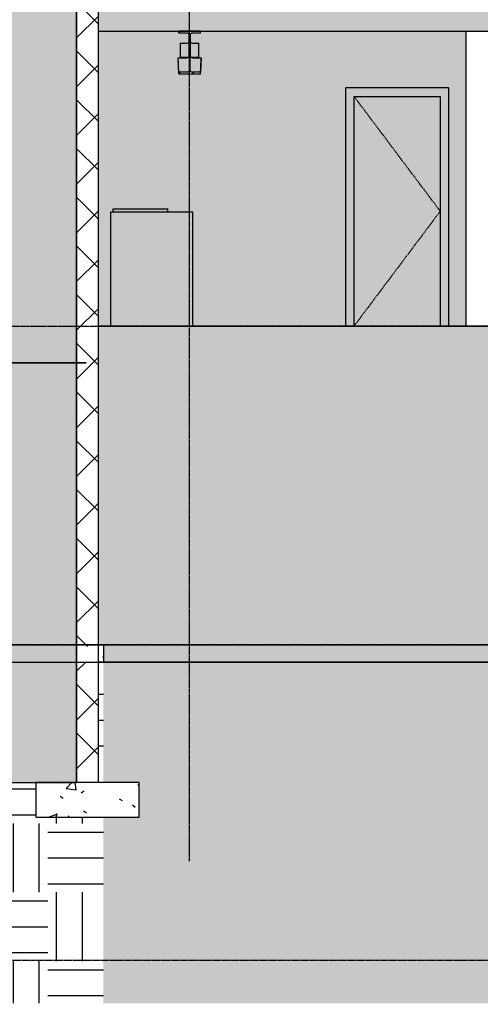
# Model space of a CAD drawing. Header units: inches. Extents: x 1352 to 6578, y -201 to 490.
# Drawn here: x 1558.1 to 1718.4, y -124.9 to 217.8 of the extents above; entities that cross this region are included whole.
import ezdxf

# ---------------------------------------------------------------- set-up
doc = ezdxf.new("R2010")
doc.units = ezdxf.units.IN
doc.header["$MEASUREMENT"] = 0
for name, pattern in [('Aligning Line 1_8_', [0.25, 0.125, -0.125]), ('Dash 1_16_', [0.125, 0.0625, -0.0625]), ('Grid Line 1_2_', [0.875, 0.5, -0.125, 0.125, -0.125])]:
    doc.linetypes.add(name, pattern=pattern)
for name, color, linetype, lineweight in [('A-ANNO-DIMS', 211, 'Continuous', 9), ('A-ANNO-DIMS-96', 211, 'Continuous', 9), ('A-DOOR', 31, 'Continuous', 13), ('A-DOOR-FRAM', 31, 'Continuous', 13), ('A-FLOR-LEVL', 51, 'Continuous', 9), ('A-ROOF', 132, 'Continuous', 13), ('A-ROOF-PATT', 132, 'Continuous', 9), ('A-WALL', 113, 'Continuous', 13), ('A-WALL-PATT', 111, 'Continuous', 13), ('C-BLDG-PADS', 91, 'Continuous', 13), ('C-TOPO', 7, 'Continuous', 9), ('G-ANNO-SYMB', 111, 'Aligning Line 1_8_', 9), ('I-WALL', 2, 'Continuous', 13), ('M-EQPM', 50, 'Continuous', 9), ('S-BEAM', 12, 'Continuous', 13), ('S-FNDN', 32, 'Continuous', 13), ('S-GRID', 1, 'Continuous', 9)]:
    doc.layers.add(name, color=color, linetype=linetype, lineweight=lineweight)
doc.styles.add('Century Gothic_1', font='ufonts.com_century-gothic.ttf', dxfattribs={"height": 9})
doc.dimstyles.new('OD__1_16__Tol__', dxfattribs={"dimscale": 12, "dimtxt": 9.397514, "dimasz": 1, "dimexe": 0.75, "dimexo": 0.5, "dimgap": 0.75, "dimtad": 1, "dimdec": 4, "dimrnd": 0.0625, "dimzin": 3, "dimdsep": 46, "dimlunit": 4, "dimtxsty": 'Century Gothic_1', "dimblk1": 'OBLIQUE', "dimblk2": 'OBLIQUE', "dimsah": 1, "dimcen": 0.09, "dimdle": 0.75, "dimazin": 0, "dimtfac": 1, "dimtdec": 4, "dimtix": 1, "dimtmove": 0, "dimatfit": 3, "dimfxl": 1, "dimtvp": 1, "dimtfill": 1, "dimfrac": 2, "dimtolj": 1, "dimtzin": 0, "dimarcsym": 2})
pattern_1 = [(50, (2839.867, 132.76), (27.5427, -2.40992), [2.88, -31.68]), (355, (2839.867, 132.76), (-5.32784, 28.88427), [2.304, -25.344]), (100.451, (2842.163, 132.558), (22.2153, 26.47393), [2.448, -26.924]), (46.184, (2839.867, 140.44), (40.9819, -6.3564), [4.32, -47.52]), (96.636, (2843.283, 139.91), (35.8907, 37.4062), [3.671, -40.386]), (351.184, (2839.867, 140.44), (35.891, 37.4062), [3.456, -38.016]), (21, (2843.707, 138.52), (22.92104, -15.46073), [2.88, -31.68]), (326, (2843.707, 138.52), (9.34353, 27.84574), [2.304, -25.344]), (71.451, (2845.617, 137.23), (32.26477, 12.3844), [2.448, -26.924]), (37.5, (2839.867, 132.759), (0.466855, 12.78271), [1.267, -23.77, 1.267, -24.461, -25.44]), (37.5, (2839.867, 132.759), (0.466855, 12.78271), [-50.765, 1.267, -24.173]), (7.5, (2839.867, 132.759), (10.10159, 15.14509), [1.267, -13.402, 1.267, -23.194, -9.696]), (7.5, (2839.867, 132.759), (10.10159, 15.14509), [-39.13, 1.267, -8.429]), (327.5, (2831.304, 132.759), (20.49916, -0.86578), [1.267, -8.333, 1.267, -28.685, -39.744]), (327.5, (2831.304, 132.759), (20.49916, -0.86578), [-39.552, 1.267, -38.477]), (317.5, (2827.464, 132.759), (22.39478, 3.8443), [1.267, -11.213, 1.267, -18.624, -28.224]), (317.5, (2827.464, 132.759), (22.39478, 3.8443), [-32.371, 1.267, -26.957])]
pattern_2 = [(0, (2839.867, 132.76), (24, 24), [24, -24]), (0, (2839.867, 141.76), (24, 24), [24, -24]), (0, (2839.867, 150.76), (24, 24), [24, -24]), (90, (2842.867, 153.76), (-24, 24), [24, -24]), (90, (2851.867, 153.76), (-24, 24), [24, -24]), (90, (2860.867, 153.76), (-24, 24), [24, -24])]

# ---------------------------------------------------------------- blocks, each defined once
blk = doc.blocks.new('Single-Flush - 30_ x 80_-1225038-BUILDING SECTION - EAST_WEST - LOOKING SOUTH')
at = {"layer": 'A-DOOR', "lineweight": 9}
blk.add_hatch(color=254, dxfattribs=at).paths.add_polyline_path([(1704.45, 111), (1704.45, 191), (1674.45, 191), (1674.45, 111), (1699.34, 111)], flags=0)
at = {"layer": 'A-DOOR-FRAM', "lineweight": 9}
blk.add_hatch(color=254, dxfattribs=at).paths.add_polyline_path([(1707.45, 111), (1707.45, 194), (1671.45, 194), (1671.45, 111), (1674.45, 111), (1674.45, 191), (1704.45, 191), (1704.45, 111)], flags=0)
at = {"layer": 'A-DOOR', "color": 8, "linetype": 'Dash 1_16_', "lineweight": 9}
for p in [(1674.45, 191), (1674.45, 111)]:
    blk.add_line(p, (1704.45, 151), dxfattribs=at)
at = {"layer": 'A-DOOR-FRAM', "color": 8, "lineweight": 9}
for p, q in [((1671.45, 194), (1671.45, 111)), ((1707.45, 194), (1671.45, 194)), ((1707.45, 111), (1707.45, 194)), ((1674.45, 111), (1674.45, 191)), ((1674.45, 191), (1704.45, 191)), ((1704.45, 191), (1704.45, 111))]:
    blk.add_line(p, q, dxfattribs=at)
blk = doc.blocks.new('Walls 1 - Walls 1-1277454-BUILDING SECTION - EAST_WEST - LOOKING SOUTH')
at = {"layer": 'A-ROOF', "lineweight": 9}
blk.add_hatch(color=161, dxfattribs=at).paths.add_polyline_path([(1577.83, -48), (1577.83, 264), (1448.5, 264), (1448.5, -48)], flags=0)
for p, q in [((1577.83, -48), (1577.83, 264)), ((1448.5, -48), (1577.83, -48))]:
    blk.add_line(p, q, dxfattribs=at)
blk = doc.blocks.new('Gas Fired Furnace - Direct Vent - 38000 BTUH-1351617-BUILDING SECTION - EAST_WEST - LOOKING SOUTH')
at = {"layer": 'M-EQPM'}
for points in [[(1615.73, 111), (1618.31, 111), (1618.31, 150.87), (1589.81, 150.87), (1589.81, 111)], [(1609.63, 150.87), (1609.63, 151.87), (1590.63, 151.87), (1590.63, 150.87)]]:
    blk.add_hatch(color=8, dxfattribs=at).paths.add_polyline_path(points, flags=0)
at = {"layer": 'M-EQPM', "color": 8}
for p, q in [((1589.81, 150.87), (1618.31, 150.87)), ((1589.81, 111), (1589.81, 150.87)), ((1590.63, 151.87), (1609.63, 151.87)), ((1590.63, 150.87), (1590.63, 151.87)), ((1609.63, 150.87), (1609.63, 151.87)), ((1618.31, 111), (1618.31, 150.87))]:
    blk.add_line(p, q, dxfattribs=at)
blk = doc.blocks.new('W-Wide Flange - GIRDER - T_B_D_ - 2-V11-BUILDING SECTION - EAST_WEST - LOOKING SOUTH')
at = {"layer": 'S-BEAM', "lineweight": 9}
for points in [[(1616.24, 204.59), (1616.24, 209.62), (1613.96, 209.62), (1613.96, 204.59), (1615.73, 204.59)], [(1616.24, 204.59), (1616.44, 204.62), (1616.73, 204.77), (1616.87, 204.92), (1616.93, 204.99), (1617.01, 205.19), (1617.04, 205.39), (1617.01, 210.21), (1616.84, 209.9), (1616.8, 209.85), (1616.64, 209.72), (1616.44, 209.64), (1616.24, 209.62), (1616.24, 204.62)], [(1618.17, 204.59), (1618.17, 209.62), (1617.96, 209.64), (1617.77, 209.72), (1617.56, 209.9), (1617.48, 210.02), (1617.4, 210.21), (1617.37, 210.42), (1617.4, 205.19), (1617.54, 204.92), (1617.68, 204.77), (1617.77, 204.7), (1618.11, 204.6)], [(1618.34, 204.59), (1620.45, 204.59), (1620.45, 209.62), (1618.17, 209.62), (1618.17, 204.59)]]:
    blk.add_hatch(color=254, dxfattribs=at).paths.add_polyline_path(points, flags=0)
h = blk.add_hatch(color=254, dxfattribs=at)
h.paths.add_polyline_path([(1617.03, 204.02), (1617.04, 204.02), (1617.01, 205.19), (1616.87, 204.92), (1616.72, 204.76), (1616.49, 204.64), (1616.29, 204.6), (1616.24, 204.59), (1613.96, 204.59), (1613.96, 204.54), (1616.44, 204.56), (1616.73, 204.71), (1616.88, 204.87), (1616.96, 205.01), (1616.99, 204.99), (1616.91, 204.77), (1616.92, 204.69), (1616.96, 204.65), (1616.92, 204.48), (1616.94, 204.41), (1616.92, 204.24), (1616.96, 204.22), (1616.99, 204.18), (1617.01, 204.02)], flags=0)
h.paths.add_polyline_path([(1617.5, 204.29), (1617.43, 204.3), (1617.47, 204.36), (1617.49, 204.31)], flags=0)
h.paths.add_polyline_path([(1617.37, 204.02), (1617.44, 204.03), (1617.47, 204.02), (1617.49, 204.02), (1617.5, 204.16), (1617.5, 204.26), (1617.48, 204.68), (1617.5, 204.67), (1617.53, 204.7), (1617.4, 205.09), (1617.46, 204.99), (1617.56, 204.82), (1617.72, 204.68), (1617.89, 204.59), (1618.11, 204.54), (1618.41, 204.54), (1620.45, 204.54), (1620.45, 204.59), (1617.96, 204.62), (1617.68, 204.77), (1617.52, 204.94), (1617.42, 205.13), (1617.4, 205.19), (1617.37, 205.18), (1617.37, 204.02)], flags=0)
at = {"layer": 'S-BEAM', "color": 8, "lineweight": 9}
for p, q in [((1617.04, 212.63), (1617.04, 205.39)), ((1617.37, 205.39), (1617.37, 212.63)), ((1613.96, 209.62), (1616.24, 209.62)), ((1613.96, 209.62), (1613.96, 204.59)), ((1618.17, 209.62), (1620.45, 209.62)), ((1620.45, 204.59), (1620.45, 209.62)), ((1616.24, 204.59), (1613.96, 204.59)), ((1613.96, 204.59), (1613.96, 204.54)), ((1616.96, 204.02), (1617.03, 204.02)), ((1617.37, 204.02), (1617.44, 204.02)), ((1620.45, 204.59), (1618.17, 204.59)), ((1620.45, 204.54), (1620.45, 204.59))]:
    blk.add_line(p, q, dxfattribs=at)
for centre, start_param, end_param in [((1616.24, 210.42), 4.712389, 6.283185), ((1618.17, 210.42), 3.141593, 4.712389), ((1616.24, 205.39), 4.712389, 6.283185), ((1618.17, 205.39), 3.141593, 4.712389)]:
    blk.add_ellipse(centre, major_axis=(0.8, 0), ratio=0.999783, start_param=start_param, end_param=end_param, dxfattribs=at)
blk = doc.blocks.new('DIMBLOCK1-BUILDING SECTION - EAST_WEST - LOOKING SOUTH')
at = {"layer": 'A-ANNO-DIMS-96'}
for p, q in [((1534.83, -9), (1534.83, 107.25)), ((1581.2, 98.25), (1525.83, 98.25)), ((1534.83, 98.25), (1581.2, 98.25)), ((1532.35, 0), (1543.83, 0)), ((1534.83, 0), (1532.35, 0))]:
    blk.add_line(p, q, dxfattribs=at)
at = {"layer": 'A-ANNO-DIMS-96', "lineweight": 50}
for p, q in [((1534.83, 98.25), (1528.83, 104.25)), ((1534.83, 98.25), (1540.83, 92.25)), ((1534.83, 0), (1528.83, 6)), ((1534.83, 0), (1540.83, -6))]:
    blk.add_line(p, q, dxfattribs=at)
at = {"layer": 'A-ANNO-DIMS-96', "color": 0, "insert": (1514.3, 21.9), "char_height": 9, "width": 65.3351, "attachment_point": 1, "rotation": 90, "line_spacing_factor": 0.984502, "style": 'Century Gothic_1', "bg_fill": 3, "box_fill_scale": 1.25, "bg_fill_color": 256, "bg_fill_true_color": 13158600, "bg_fill_transparency": 0}
blk.add_mtext('8\' - 2 1/4"', dxfattribs=at)
blk = doc.blocks.new('_Oblique')
at = {"color": 0, "linetype": 'ByBlock', "lineweight": -2}
blk.add_line((-0.5, -0.5), (0.5, 0.5), dxfattribs=at)

msp = doc.modelspace()

# ---------------------------------------------------------------- hatches: boundary and pattern name
at = {"layer": 'A-ROOF-PATT'}
h = msp.add_hatch(dxfattribs=at)
h.set_pattern_fill('FP_5', color=8, style=0, pattern_type=2)
h.set_pattern_definition([(161.57, (2840.347, 133.239), (-3.8399538, -1.54e-05), [0, -27.322, 3.034, 0]), (18.43, (2839.387, 133.239), (-3.8399538, 1.54e-05), [0, -27.322, 3.034, 0]), (108.43, (2840.347, 133.239), (1.919622, -9.6005246), [9.106, -21.25]), (71.57, (2839.387, 133.239), (1.919622, 9.6005246), [9.106, -21.25])])
h.paths.add_polyline_path([(3037.15949, 213.77444), (3105.45325, 213.77444), (3105.45325, 221.77617), (1585.45325, 221.77617), (1585.45325, 213.77444), (3029.45325, 213.77444)], flags=0)
at = {"layer": 'A-WALL-PATT', "lineweight": 9}
h = msp.add_hatch(dxfattribs=at)
h.set_pattern_fill('FP_8', color=8, style=0, pattern_type=2)
h.set_pattern_definition([(45, (2839.867, 132.759), (-8.48528, 8.48528), []), (135, (2839.867, 132.759), (-8.48528, -8.48528), [])])
h.paths.add_polyline_path([(1585.45325, -48), (1585.45325, -6), (1577.82825, -6.00628), (1577.82825, -48)], flags=0)
h.paths.add_polyline_path([(1577.82825, 0), (1585.45325, 0), (1585.45325, 264), (1577.82825, 264), (1577.82825, 98.25)], flags=0)
at = {"layer": 'C-BLDG-PADS', "lineweight": 9}
h = msp.add_hatch(dxfattribs=at)
h.set_pattern_fill('FP_2', style=0, pattern_type=2)
h.set_pattern_definition(pattern_1)
h.paths.add_polyline_path([(1587.20325, -6), (1587.20325, 0), (1577.82825, 0), (1577.82825, -6), (1585.45325, -6)], flags=0)
h = msp.add_hatch(dxfattribs=at)
h.set_pattern_fill('FP_2', style=0, pattern_type=2)
h.set_pattern_definition(pattern_1)
h.paths.add_polyline_path([(2117.40824, -6), (3018.20325, -6), (3018.20325, 0), (1587.20325, 0), (1587.20325, -6), (2096.50481, -6)], flags=0)
at = {"layer": 'C-TOPO'}
h = msp.add_hatch(dxfattribs=at)
h.set_pattern_fill('FP_10', color=8, style=0, pattern_type=2)
h.set_pattern_definition(pattern_2)
h.paths.add_polyline_path([(1476.75711, -124.88852), (1587.20325, -124.88852), (1587.20325, -60), (1563.64075, -60), (1563.64075, -48), (1448.49824, -48), (1448.49824, -124.88852)], flags=0)
h.paths.add_polyline_path([(1587.20325, -48), (1587.20325, -6.00628), (1585.45325, -6.00628), (1585.45325, -48)], flags=0)
h = msp.add_hatch(dxfattribs=at)
h.set_pattern_fill('FP_10', color=8, style=0, pattern_type=2)
h.set_pattern_definition(pattern_2)
h.paths.add_polyline_path([(1599.64075, -124.88852), (3018.20325, -124.88852), (3018.20325, -60), (3004.20325, -60), (3004.20325, -48), (3018.20325, -48), (3018.20325, -6.00628), (1587.20325, -6.00628), (1587.20325, -48), (1599.64075, -48), (1599.64075, -60), (1587.20325, -60), (1587.20325, -124.88852)], flags=0)
at = {"layer": 'I-WALL', "lineweight": 9}
h = msp.add_hatch(color=254, dxfattribs=at)
h.paths.add_polyline_path([(1618.31311, 111), (1671.45325, 111), (1671.45325, 194), (1707.45325, 194), (1707.45325, 111), (1713.45325, 111), (1713.45325, 213.77444), (1621.02773, 213.73475), (1620.9516, 213.22469), (1617.88011, 213.18275), (1617.63999, 213.05843), (1617.42886, 212.79367), (1617.42878, 212.79343), (1617.37075, 212.61702), (1617.39801, 210.20821), (1617.56385, 209.90336), (1617.60507, 209.84965), (1617.77075, 209.72255), (1617.9637, 209.64264), (1618.17075, 209.61539), (1620.44739, 209.61539), (1620.44739, 204.53526), (1621.22825, 204.53526), (1621.22825, 203.96039), (1620.94255, 198.93124), (1613.43795, 198.93171), (1613.17825, 204.53526), (1613.95911, 204.53526), (1613.95911, 209.61539), (1616.44281, 209.64264), (1616.63575, 209.72255), (1616.84266, 209.90336), (1616.92857, 210.0153), (1617.00849, 210.20821), (1617.03575, 210.73061), (1617.03397, 212.63268), (1616.88687, 212.93805), (1616.62189, 213.14931), (1616.29171, 213.22469), (1613.43726, 213.2249), (1613.37423, 213.77444), (1585.45325, 213.77444), (1585.45325, 111), (1589.81311, 111), (1589.81311, 150.875), (1590.62561, 150.875), (1590.62561, 151.875), (1609.62561, 151.875), (1609.62561, 150.875), (1618.31311, 150.875), (1618.31311, 140.53695)], flags=0)
h.paths.add_polyline_path([(1617.47105, 199.95183), (1617.42866, 200.1221), (1617.44182, 200.03386), (1617.47045, 199.95352)], flags=0)
h.paths.add_polyline_path([(1617.51929, 199.72844), (1617.38555, 200.20323), (1617.40888, 200.26393), (1617.42688, 200.31193), (1617.4479, 200.39725), (1617.46763, 200.4582), (1617.45599, 200.62053), (1617.4479, 200.87498), (1617.51732, 200.95055), (1617.51584, 200.97169), (1617.42935, 201.10641), (1617.42479, 201.36108), (1617.46461, 201.34781), (1617.45781, 201.43688), (1617.46461, 201.51219), (1617.44916, 201.63252), (1617.4617, 201.69378), (1617.51373, 201.63252), (1617.51373, 201.70644), (1617.64899, 201.56102), (1617.70827, 201.56538), (1617.61478, 201.79672), (1617.57849, 201.89704), (1617.51331, 201.97408), (1617.51713, 202.19621), (1617.62135, 202.14382), (1617.61477, 202.19824), (1617.51713, 202.34015), (1617.53862, 202.4015), (1617.61871, 202.35525), (1617.60945, 202.51871), (1617.52647, 202.5839), (1617.48127, 202.87129), (1617.52636, 202.85511), (1617.44932, 203.04714), (1617.42101, 203.2118), (1617.48127, 203.07786), (1617.50212, 203.13877), (1617.53825, 203.15084), (1617.43079, 203.38074), (1617.45475, 203.43214), (1617.41523, 203.66993), (1617.44958, 203.70593), (1617.54565, 203.56558), (1617.56788, 203.54717), (1617.53023, 203.66192), (1617.45225, 203.77268), (1617.46444, 203.86067), (1617.44521, 203.99096), (1617.41045, 204.01975), (1617.3663, 204.01975), (1617.38578, 199.99564), (1617.50064, 199.75816)], flags=0)
h.paths.add_polyline_path([(1616.82706, 202.50601), (1616.88007, 202.50601), (1616.86324, 202.5177)], flags=0)
h.paths.add_polyline_path([(1616.94046, 202.67009), (1616.98584, 202.67039), (1616.9455, 202.66757), (1616.94059, 202.67003)], flags=0)
h.paths.add_polyline_path([(1616.86324, 202.62479), (1616.90915, 202.62479), (1616.8704, 202.62899)], flags=0)
h.paths.add_polyline_path([(1616.84704, 201.30551), (1616.91884, 201.34093), (1616.86339, 201.30949), (1616.85935, 201.30851)], flags=0)
h.paths.add_polyline_path([(1616.91971, 200.88291), (1616.85935, 200.86502), (1616.90077, 200.85936), (1616.91529, 200.87741)], flags=0)
h.paths.add_polyline_path([(1616.9359, 199.87266), (1616.97773, 199.89354), (1617.02126, 199.99711), (1617.03404, 200.03368), (1616.99006, 203.96165), (1616.99006, 203.75211), (1616.88123, 203.39285), (1616.95984, 203.54053), (1616.91401, 203.33914), (1616.89997, 203.26955), (1616.95791, 203.26289), (1616.81151, 202.79155), (1616.86324, 202.79019), (1616.87317, 202.75135), (1616.88709, 202.67009), (1616.9455, 202.7219), (1616.9455, 202.43935), (1617.00863, 202.54776), (1617.00863, 202.31723), (1616.93463, 202.10621), (1616.85828, 202.00721), (1616.9194, 201.95499), (1616.95343, 201.9537), (1616.94775, 201.70813), (1616.9587, 201.66468), (1616.83733, 201.22689), (1616.85935, 201.19315), (1616.9332, 201.26592), (1616.90315, 201.00933), (1616.98689, 201.09305), (1616.96019, 200.97983), (1616.92359, 200.791), (1616.98966, 200.829), (1616.91529, 200.61673), (1616.97773, 200.68174), (1616.90077, 200.26504), (1616.93527, 200.15403), (1617.02574, 200.31912), (1616.97773, 200.00855), (1616.93574, 199.89354)], flags=0)
h.paths.add_polyline_path([(1617.68021, 199.98481), (1617.63073, 200.08632), (1617.57926, 200.07258), (1617.66758, 199.99578)], flags=0)
h.paths.add_polyline_path([(1617.47673, 200.51173), (1617.41165, 200.57113), (1617.45126, 200.57414), (1617.47515, 200.51561)], flags=0)
h.paths.add_polyline_path([(1617.78056, 200.59081), (1617.61747, 200.73767), (1617.73159, 200.63252), (1617.74521, 200.62092)], flags=0)
h.paths.add_polyline_path([(1616.98339, 201.26592), (1616.95011, 201.30551), (1616.98966, 201.29469), (1616.98518, 201.27413)], flags=0)
h.paths.add_polyline_path([(1617.61923, 201.71353), (1617.52031, 201.77087), (1617.51918, 201.85867), (1617.61905, 201.71379)], flags=0)
h.paths.add_polyline_path([(1616.93932, 201.88016), (1617.01188, 201.94132), (1616.96406, 201.89596), (1616.95343, 201.88917)], flags=0)
msp.add_hatch(color=10, dxfattribs=at).paths.add_polyline_path([(1587.20325, 0), (1824.95325, 0), (1824.95325, 111), (1585.45325, 111), (1585.45325, 0)], flags=0)
at = {"layer": 'S-BEAM'}
for points in [[(1613.43729, 213.22469), (1613.43284, 213.77444), (1613.37878, 213.73475), (1613.43726, 213.2249)], [(1620.96925, 213.73475), (1620.97367, 213.77444), (1615.72574, 213.73475)], [(1620.96922, 213.22469), (1621.03228, 213.77444), (1620.96925, 213.73475), (1620.96925, 213.42748)], [(1616.29053, 199.44138), (1616.29164, 199.46048), (1616.23575, 204.53526), (1613.17825, 204.53526), (1613.43795, 199.44138), (1616.28021, 199.44138)], [(1620.96856, 199.44138), (1621.22825, 204.53526), (1618.17075, 204.53526), (1618.11598, 199.44138), (1620.9516, 199.44138)], [(1613.43797, 198.93124), (1613.39494, 200.28506), (1613.43795, 198.93171)]]:
    msp.add_hatch(color=9, dxfattribs=at).paths.add_polyline_path(points, flags=0)
at = {"layer": 'S-BEAM', "lineweight": 9}
h = msp.add_hatch(dxfattribs=at)
h.set_pattern_fill('FP_14', color=8, style=0, pattern_type=2)
h.set_pattern_definition([(45, (2839.867, 132.759), (-9.50352, 9.50352), []), (45, (2839.867, 147.159), (-9.50352, 9.50352), [])])
h.paths.add_polyline_path([(1620.96853, 198.93124), (1620.9516, 199.44138), (1617.88004, 199.48332), (1617.63978, 199.60777), (1617.42866, 199.87289), (1617.35337, 200.20323), (1617.37252, 212.63268), (1617.5196, 212.93805), (1617.78453, 213.14931), (1618.1148, 213.22469), (1620.96922, 213.22469), (1620.96925, 213.73475), (1613.43726, 213.73475), (1613.43729, 213.22469), (1616.5264, 213.18275), (1616.76657, 213.05843), (1616.97776, 212.79343), (1617.05309, 212.46315), (1617.03221, 200.02843), (1616.88704, 199.72822), (1616.62215, 199.51683), (1616.29185, 199.44138), (1613.43797, 199.44138), (1613.43797, 198.93124), (1615.72574, 198.93124)], flags=0)
at = {"layer": 'S-BEAM'}
h = msp.add_hatch(color=9, dxfattribs=at)
h.paths.add_polyline_path([(1616.93734, 200.52378), (1616.99947, 200.58273), (1616.95272, 200.56313)], flags=0)
h.paths.add_polyline_path([(1616.86769, 201.0371), (1616.94785, 201.1195), (1616.90935, 201.1195), (1616.8744, 201.05038)], flags=0)
h.paths.add_polyline_path([(1616.91184, 201.32129), (1616.88973, 201.36802), (1616.86769, 201.31054)], flags=0)
h.paths.add_polyline_path([(1616.93932, 201.88016), (1617.01188, 201.94132), (1616.99885, 202.00721), (1616.95343, 201.91028)], flags=0)
h.paths.add_polyline_path([(1616.87745, 202.80745), (1616.95413, 202.88102), (1616.96249, 202.97553), (1616.90156, 202.85511)], flags=0)
h.paths.add_polyline_path([(1616.87037, 202.96408), (1616.96606, 203.0464), (1616.98253, 203.16588), (1616.87431, 202.97118)], flags=0)
h.paths.add_polyline_path([(1616.29185, 199.44138), (1616.62233, 199.51694), (1616.88704, 199.72844), (1617.02126, 200.19391), (1616.98318, 200.24146), (1616.90007, 200.18073), (1616.93734, 200.37808), (1616.95108, 200.43611), (1616.9533, 200.58618), (1616.91529, 200.59947), (1616.94231, 200.68611), (1616.98966, 200.92694), (1616.91971, 200.88291), (1616.9655, 201.09305), (1616.86339, 200.99239), (1616.84142, 201.08592), (1616.83733, 201.13939), (1616.82864, 201.21587), (1616.84704, 201.30551), (1616.9194, 201.5599), (1616.9194, 201.66468), (1616.88689, 201.71253), (1616.95017, 201.80643), (1616.9194, 201.95499), (1616.87404, 201.90004), (1616.87122, 202.0383), (1616.98017, 202.2121), (1617.02171, 202.4774), (1616.99827, 202.52996), (1616.92238, 202.48271), (1616.90506, 202.54776), (1616.9243, 202.74077), (1616.8704, 202.71597), (1616.86324, 202.79019), (1616.82706, 202.8149), (1616.87074, 202.95897), (1616.89971, 203.04624), (1616.95984, 203.29504), (1616.90044, 203.30427), (1616.86818, 203.34203), (1616.99758, 204.01975), (1616.96508, 204.03879), (1616.98947, 204.38343), (1616.9211, 204.34197), (1616.94507, 204.4679), (1616.92739, 204.49347), (1616.96331, 204.66976), (1616.9067, 204.66976), (1616.87909, 204.70178), (1616.99104, 205.02021), (1616.95317, 204.99454), (1616.847, 204.82889), (1616.68991, 204.68397), (1616.52034, 204.59463), (1616.29185, 204.54265), (1616.23575, 204.53526), (1616.29164, 199.46048)], flags=0)
h.paths.add_polyline_path([(1616.69574, 199.67855), (1616.69562, 199.67855), (1616.69562, 199.72851)], flags=0)
h.paths.add_polyline_path([(1616.81297, 200.75017), (1616.90077, 200.88026), (1616.88704, 200.84228), (1616.81647, 200.75452)], flags=0)
h.paths.add_polyline_path([(1616.83733, 201.13939), (1616.91184, 201.18672), (1616.86769, 201.18277), (1616.84793, 201.15453)], flags=0)
h.paths.add_polyline_path([(1616.98339, 201.26592), (1616.95011, 201.30551), (1616.97096, 201.27056)], flags=0)
h.paths.add_polyline_path([(1616.82706, 202.50601), (1616.89934, 202.64597), (1616.92238, 202.64393), (1616.84329, 202.52949)], flags=0)
h.paths.add_polyline_path([(1616.98127, 202.64966), (1616.9455, 202.68033), (1616.9455, 202.66757)], flags=0)
h = msp.add_hatch(color=9, dxfattribs=at)
h.paths.add_polyline_path([(1617.44393, 204.57703), (1617.57117, 204.41667), (1617.48779, 204.5014), (1617.44933, 204.56772)], flags=0)
h.paths.add_polyline_path([(1617.55861, 200.62053), (1617.68899, 200.49069), (1617.63213, 200.5304), (1617.56456, 200.61324)], flags=0)
h.paths.add_polyline_path([(1618.11466, 199.44138), (1618.17075, 204.53526), (1617.82035, 204.62188), (1617.68316, 204.70962), (1617.53138, 204.86554), (1617.42449, 205.06417), (1617.42394, 204.96784), (1617.498, 204.76953), (1617.48979, 204.68278), (1617.44662, 204.62188), (1617.46698, 204.42701), (1617.4898, 204.14338), (1617.46835, 204.09764), (1617.41497, 204.1269), (1617.4123, 203.94374), (1617.45364, 203.76901), (1617.53023, 203.66192), (1617.55858, 203.61638), (1617.54565, 203.56558), (1617.45475, 203.6926), (1617.39637, 203.73614), (1617.45109, 203.42428), (1617.43079, 203.38074), (1617.4885, 203.15084), (1617.45475, 203.14889), (1617.52636, 202.85511), (1617.49221, 202.83628), (1617.52647, 202.5839), (1617.53862, 202.5677), (1617.62293, 202.46449), (1617.57312, 202.34587), (1617.52559, 202.41971), (1617.53862, 202.30892), (1617.62135, 202.14382), (1617.62007, 202.10922), (1617.42519, 202.31734), (1617.44042, 202.19833), (1617.51367, 202.10488), (1617.52048, 201.93278), (1617.61829, 201.85867), (1617.64899, 201.66402), (1617.72144, 201.54347), (1617.61737, 201.58178), (1617.51192, 201.70863), (1617.51192, 201.63466), (1617.42267, 201.73973), (1617.50372, 201.28091), (1617.46167, 201.26661), (1617.42077, 201.25593), (1617.46461, 201.03337), (1617.51732, 200.95055), (1617.46978, 200.88538), (1617.4479, 200.87498), (1617.47854, 200.74944), (1617.433, 200.7435), (1617.45849, 200.37251), (1617.38917, 200.4582), (1617.38351, 200.31193), (1617.42866, 200.00491), (1617.47105, 199.95183), (1617.509, 199.75816), (1617.57686, 199.67078), (1617.78445, 199.51683), (1617.94548, 199.46048)], flags=0)
h.paths.add_polyline_path([(1617.68021, 199.98481), (1617.57837, 200.08163), (1617.63978, 200.06776), (1617.67127, 200.00314)], flags=0)
h.paths.add_polyline_path([(1617.61923, 201.71353), (1617.51918, 201.85867), (1617.52031, 201.77087), (1617.61905, 201.71363)], flags=0)
h.paths.add_polyline_path([(1617.49661, 204.29151), (1617.42075, 204.42701), (1617.46698, 204.29667), (1617.4898, 204.2927)], flags=0)
at = {"layer": 'S-FNDN', "lineweight": 9}
h = msp.add_hatch(dxfattribs=at)
h.set_pattern_fill('FP_2', color=8, style=0, pattern_type=2)
h.set_pattern_definition(pattern_1)
h.paths.add_polyline_path([(1585.45325, -60), (1599.64075, -60), (1599.64075, -48), (1563.64075, -48), (1563.64075, -60), (1577.82825, -60)], flags=0)

# ---------------------------------------------------------------- linework, layer by layer
at = {"layer": 'A-FLOR-LEVL', "linetype": 'Grid Line 1_2_'}
for p, q in [((1351.78416, 111), (4220.88543, 111)), ((1351.78416, 0), (4220.88543, 0))]:
    msp.add_line(p, q, dxfattribs=at)
at = {"layer": 'A-ROOF', "lineweight": 9}
msp.add_line((1585.45325, 213.77444), (3105.45325, 213.77444), dxfattribs=at)
at = {"layer": 'A-WALL', "lineweight": 9}
for p, q in [((1577.82825, 300), (1577.82825, -48)), ((1585.45325, -48), (1585.45325, 300))]:
    msp.add_line(p, q, dxfattribs=at)
at = {"layer": 'C-BLDG-PADS', "lineweight": 9}
for p, q in [((3018.20325, 0), (1448.49824, 0)), ((1587.20325, 0), (1587.20325, -6)), ((1448.49824, -6), (3018.20325, -6))]:
    msp.add_line(p, q, dxfattribs=at)
at = {"layer": 'C-TOPO'}
for p, q in [((1585.45325, -6.00628), (1587.20325, -6.00628)), ((1676.24084, -6.00628), (1587.20325, -6.00628)), ((2748.52105, -6.00628), (1676.24084, -6.00628))]:
    msp.add_line(p, q, dxfattribs=at)
at = {"layer": 'C-TOPO', "color": 8}
for p, q in [((1587.20325, -6.00628), (1585.45325, -6.00628)), ((1587.20325, -6.00628), (1587.20325, -6)), ((1587.20325, -6.00628), (1587.20325, -6)), ((1587.20325, -6.00628), (1587.20325, -6)), ((1587.20325, -6.00628), (1587.20325, -6)), ((1676.24084, -6.00628), (1587.20325, -6.00628)), ((1676.24084, -6.00628), (2748.52112, -6.00628))]:
    msp.add_line(p, q, dxfattribs=at)
at = {"layer": 'G-ANNO-SYMB'}
msp.add_line((1448.49824, -109.86125), (4124.13824, -109.86125), dxfattribs=at)
at = {"layer": 'I-WALL', "color": 8, "lineweight": 9}
for p, q in [((1713.45325, 111), (1713.45325, 213.77444)), ((1824.95325, 111), (1585.45325, 111))]:
    msp.add_line(p, q, dxfattribs=at)
at = {"layer": 'S-BEAM', "color": 8, "lineweight": 9}
for p, q in [((1613.43729, 213.22469), (1613.37423, 213.77444)), ((1617.03575, 205.33509), (1617.03575, 212.6325)), ((1617.37075, 212.63268), (1617.37075, 205.33509)), ((1620.96922, 213.22469), (1621.03228, 213.77444)), ((1613.43795, 199.44138), (1613.17825, 204.53526)), ((1613.17825, 203.96039), (1613.17825, 204.53526)), ((1613.17825, 204.53526), (1616.23575, 204.53526)), ((1613.43797, 198.93124), (1613.17825, 203.96039)), ((1617.45202, 203.96039), (1617.3661, 203.96039)), ((1618.17075, 204.53526), (1621.22825, 204.53526)), ((1620.96853, 198.93124), (1621.22825, 203.96039)), ((1621.22825, 204.53526), (1620.96856, 199.44138)), ((1621.22825, 204.53526), (1621.22825, 203.96039))]:
    msp.add_line(p, q, dxfattribs=at)
at = {"layer": 'S-BEAM', "lineweight": 9}
for p, q in [((1620.96925, 213.73475), (1613.43726, 213.73475)), ((1613.43726, 213.73475), (1613.43729, 213.22469)), ((1613.43729, 213.22469), (1616.29171, 213.22469)), ((1617.05309, 212.46315), (1617.05313, 200.20323)), ((1617.35337, 200.20323), (1617.35341, 212.46315)), ((1618.1148, 213.22469), (1620.96922, 213.22469)), ((1620.96922, 213.22469), (1620.96925, 213.73475)), ((1616.29185, 199.44138), (1613.43795, 199.44138)), ((1613.43795, 199.44138), (1613.43797, 198.93124)), ((1613.43797, 198.93124), (1620.96853, 198.93124)), ((1620.96856, 199.44138), (1618.11466, 199.44138)), ((1620.96853, 198.93124), (1620.96856, 199.44138))]:
    msp.add_line(p, q, dxfattribs=at)
at = {"layer": 'S-BEAM', "color": 8, "lineweight": 9}
for centre, start_param, end_param in [((1616.23575, 205.33509), 1.570796327, 3.141592654), ((1618.17075, 205.33509), 0, 1.570796327)]:
    msp.add_ellipse(centre, major_axis=(-0.8, 0), ratio=0.999783057, start_param=start_param, end_param=end_param, dxfattribs=at)
at = {"layer": 'S-BEAM', "lineweight": 9}
for points in [[(1616.29171, 213.22469), (1616.34964, 213.22452), (1616.46223, 213.21191), (1616.62512, 213.15497), (1616.77054, 213.06342), (1616.9124, 212.92168), (1617.02414, 212.71863), (1617.05286, 212.54993), (1617.05309, 212.46315)], [(1617.35341, 212.46315), (1617.35358, 212.52109), (1617.36619, 212.63368), (1617.42309, 212.79657), (1617.51461, 212.94202), (1617.6563, 213.08392), (1617.85933, 213.19572), (1618.02802, 213.22446), (1618.1148, 213.22469)], [(1617.05313, 200.20323), (1617.05297, 200.14529), (1617.04037, 200.03268), (1616.9835, 199.86975), (1616.89203, 199.72425), (1616.75038, 199.58227), (1616.54736, 199.47038), (1616.37864, 199.44162), (1616.29185, 199.44138)], [(1618.11466, 199.44138), (1618.05672, 199.44155), (1617.94411, 199.45418), (1617.78122, 199.51116), (1617.63581, 199.60278), (1617.49399, 199.7446), (1617.38231, 199.94772), (1617.3536, 200.11644), (1617.35337, 200.20323)]]:
    msp.add_open_spline(points, degree=3, knots=[0, 0, 0, 0, 0.142857143, 0.285714286, 0.428571429, 0.571428571, 0.785714286, 1, 1, 1, 1], dxfattribs=at)
at = {"layer": 'S-FNDN', "lineweight": 9}
for p, q in [((1599.64075, -48), (1563.64075, -48)), ((1563.64075, -48), (1563.64075, -60)), ((1599.64075, -60), (1599.64075, -48)), ((1563.64075, -60), (1599.64075, -60))]:
    msp.add_line(p, q, dxfattribs=at)
at = {"layer": 'S-GRID', "linetype": 'Grid Line 1_2_'}
msp.add_line((1617.20325, -75.40835), (1617.20325, 346.81628), dxfattribs=at)

# ---------------------------------------------------------------- block references
at = {"layer": 'A-DOOR', "color": 8, "lineweight": 9}
msp.add_blockref('Single-Flush - 30_ x 80_-1225038-BUILDING SECTION - EAST_WEST - LOOKING SOUTH', (0, 0), dxfattribs=at)
at = {"layer": 'A-ROOF', "color": 8, "lineweight": 9}
msp.add_blockref('Walls 1 - Walls 1-1277454-BUILDING SECTION - EAST_WEST - LOOKING SOUTH', (0, 0), dxfattribs=at)
at = {"layer": 'M-EQPM', "color": 8}
msp.add_blockref('Gas Fired Furnace - Direct Vent - 38000 BTUH-1351617-BUILDING SECTION - EAST_WEST - LOOKING SOUTH', (0, 0), dxfattribs=at)
at = {"layer": 'S-BEAM', "color": 8, "lineweight": 9}
msp.add_blockref('W-Wide Flange - GIRDER - T_B_D_ - 2-V11-BUILDING SECTION - EAST_WEST - LOOKING SOUTH', (0, 0), dxfattribs=at)

# ---------------------------------------------------------------- next in the draw order: dimensions: what is measured, and where the dimension line sits
at = {"layer": 'A-ANNO-DIMS'}
dim = msp.add_linear_dim(base=(1534.83165, 98.25), p1=(1526.34636, 0), p2=(1587.20325, 98.25), angle=90, dimstyle='OD__1_16__Tol__', override={"dimpost": '<>', "dimfxl": 115.570859}, dxfattribs=at)
dim.commit()
dim.dimension.update_dxf_attribs({"geometry": 'DIMBLOCK1-BUILDING SECTION - EAST_WEST - LOOKING SOUTH', "text_midpoint": (1520.60663, 49.125)})

doc.saveas('drawing.dxf')
